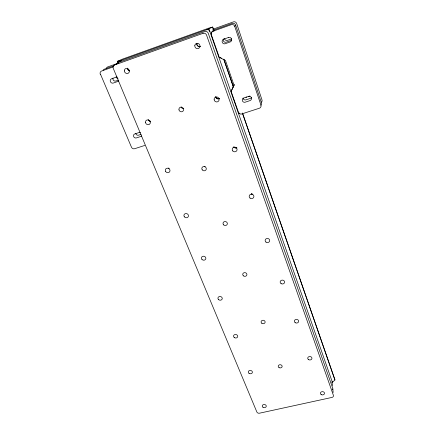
<?xml version="1.0" encoding="UTF-8"?>
<svg xmlns="http://www.w3.org/2000/svg" width="435" height="435" viewBox="0 0 435 435"><rect width="100%" height="100%" fill="white"/><g stroke="black" fill="none" stroke-linecap="round" stroke-linejoin="round"><path stroke-width="0.65" d="M234.041 85.265L225.466 60.476L219.256 57.317L211.372 34.735A2.757 2.615 74.9 0 1 212.927 31.249L231.371 24.659A2.784 2.643 82.2 0 1 234.753 26.404L260.946 105.074A2.528 2.507 18.6 0 1 259.347 108.239L241.664 113.975A2.523 2.474 32.2 0 1 238.478 112.388L231.126 91.339L234.258 84.738M231.126 91.339L233.562 86.157L233.22 86.853M233.1 86.924L234.177 84.678M234.753 26.404L235.634 25.127A2.74 2.605 82.8 0 0 232.306 23.403L213.106 30.271M332.726 383.23L208.974 28.917L208.082 29.15L212.704 27.068L214.042 30.918M331.834 382.865L334.912 379.978L334.868 379.543L242.523 113.1M144.828 145.41L134.622 148.726A2.474 2.24 38.3 0 1 131.484 147.22L100.49 74.195M117.999 62.575L117.483 61.319L122.458 59.127L209.235 27.97L212.704 27.068M208.974 28.917L118.945 61.221L120.18 60.688L117.483 61.319M118.374 63.097L107.69 66.925A2.588 2.322 53.4 0 0 106.423 68.181M212.715 29.308L233.432 21.891A2.692 2.556 83.4 0 1 236.7 23.582L261.962 99.854A2.452 2.436 24 0 1 261.555 102.138M114.351 65.603L104.324 69.192A2.637 2.36 52.9 0 0 103.138 70.236M113.209 66.892L101.54 71.063A2.675 2.387 52.4 0 0 100.311 74.32M231.599 38.889L227.429 40.363A2.316 2.213 78.1 0 1 224.498 38.497M118.407 80.132L115.884 81.019A2.284 2.061 51.8 0 1 112.931 78.153M249.913 96.01L243.763 97.984A2.229 2.197 42.6 0 0 242.393 100.773A2.229 2.197 42.6 0 0 245.204 102.187L249.989 100.61A2.229 2.208 43.1 0 0 251.381 97.815A2.229 2.208 43.1 0 0 248.564 96.401M141.06 134.366L138.607 135.176A2.159 1.963 40.7 0 1 135.725 133.295M213.46 30.657L214.27 30.45C212.285 31.026 210.796 32.581 211.372 34.735M239.924 113.676L238.603 112.676M219.256 57.317L220.795 57.855M221.41 58.067L221.719 58.176M117.7 61.172L118.478 63.053M223.829 59.171L233.399 86.777M212.601 27.177L213.938 31.026M223.72 59.247L233.285 86.831M242.404 113.133L334.912 379.978M235.634 25.127L261.408 102.714A2.496 2.479 20.4 0 1 260.826 105.221M332.378 383.915L332.53 385.6M332.835 389.004L333.15 392.468M231.616 40.199A2.36 2.257 79.4 0 1 231.061 40.493L226.2 42.2A2.354 2.251 77.2 0 1 223.4 38.927M246.727 97.059A2.159 2.131 49.7 0 1 245.933 97.163M251.631 97.603A2.197 2.175 47.2 0 1 250.609 98.31L245.889 99.865A2.197 2.17 45.6 0 1 243.029 98.087M118.043 78.643A2.246 2.028 52.4 0 1 116.118 76.799M116.553 64.233A2.757 2.49 54.6 0 1 117.999 62.635L204.809 31.527A2.827 2.67 72.7 0 1 208.267 33.294L332.77 388.373A2.137 1.696 0.2 0 1 332.574 389.662M183.766 108.625A2.354 2.224 45.4 0 1 181.134 106.874M205.162 166.643A2.235 2.093 24.8 0 1 204.532 166.371M129.358 70.889A2.615 2.376 54.5 0 1 127.564 68.126M150.385 121.327A2.474 2.284 43.2 0 1 148.471 119.924M168.976 168.334A2.365 2.175 30.9 0 1 168.557 168.084M200.345 46.387A2.664 2.518 68.6 0 1 196.761 43.304M219.506 98.522A2.501 2.425 48.8 0 1 215.64 96.809M236.89 147.721A2.398 2.3 19.7 0 1 233.758 146.97M252.159 194.064A2.322 2.164 8.8 0 1 251.251 193.825M206.505 29.808A2.773 2.621 73.5 0 1 209.893 31.543M120.033 61.471A2.708 2.447 55.2 0 1 121.267 60.389M332.161 381.615A2.104 1.68 0.1 0 1 331.97 382.887M129.396 70.758A2.469 2.246 54.5 0 1 127.716 68.621M150.396 121.196A2.338 2.153 43.2 0 1 148.591 119.87M169.025 168.225A2.235 2.055 30.9 0 1 168.823 168.117M200.285 46.257A2.518 2.376 68.6 0 1 196.897 43.342M219.24 98.522A2.365 2.289 48.8 0 1 215.771 96.793M236.64 147.699A2.267 2.175 19.7 0 1 233.867 146.899M252.164 193.945A2.197 2.044 8.8 0 1 251.512 193.803M213.302 30.406A2.719 2.577 75.6 0 1 214.134 29.906M212.498 31.298A4.372 2.474 68.2 0 1 213.493 30.765M118.782 80.725A2.322 2.093 51.8 0 1 117.836 81.454L113.29 83.052A2.316 2.088 51.4 0 1 110.408 81.633A2.316 2.088 51.4 0 1 111.501 78.817L116.058 77.207A2.322 2.093 51.8 0 1 117.298 77.169M141.647 135.938A2.191 1.996 40.3 0 1 140.853 136.449L136.421 137.906A2.186 1.99 40.2 0 1 133.654 136.568A2.186 1.99 40.2 0 1 134.758 133.958L139.195 132.49A2.191 1.996 40.3 0 1 140.391 132.463M203.042 33.316L114.601 64.973A2.811 2.534 54 0 0 113.274 68.415L256.873 412.037A2.099 1.637 6.4 0 0 259.516 413.19L331.889 397.443A2.17 1.713 0.3 0 0 333.4 395.344L206.571 35.121A2.882 2.724 71.8 0 0 203.042 33.316M228.576 37.459L223.633 39.204A2.393 2.284 76.5 0 0 222.252 42.222A2.393 2.284 76.5 0 0 225.183 43.728L230.115 41.994A2.398 2.295 78.7 0 0 231.512 38.965A2.398 2.295 78.7 0 0 228.576 37.459M178.981 109.865A2.398 2.262 44.5 0 0 182.847 111.268A2.398 2.262 44.5 0 0 181.939 107.287A2.398 2.262 44.5 0 0 178.981 109.865M202.226 169.824A2.273 2.126 24.4 0 0 206.103 169.655A2.273 2.126 24.4 0 0 203.841 166.518A2.273 2.126 24.4 0 0 202.226 169.824M223.688 224.895A2.18 1.979 13.6 0 0 227.293 224.068A2.18 1.979 13.6 0 0 224.569 221.584A2.18 1.979 13.6 0 0 223.688 224.895M243.513 275.888A2.104 1.843 8.5 0 0 246.895 274.828A2.104 1.843 8.5 0 0 244.046 272.74A2.104 1.843 8.5 0 0 243.513 275.888M261.826 323.265A2.034 1.718 5.9 0 0 265.116 322.308A2.034 1.718 5.9 0 0 262.387 320.345A2.034 1.718 5.9 0 0 261.826 323.265M279.085 367.618A1.974 1.604 4.3 0 0 282.157 366.487A1.974 1.604 4.3 0 0 279.33 364.856A1.974 1.604 4.3 0 0 279.085 367.618M124.361 70.905A2.664 2.42 53.8 0 0 128.271 73.221A2.664 2.42 53.8 0 0 127.961 68.752A2.664 2.42 53.8 0 0 124.361 70.905M145.556 122.697A2.523 2.316 42.5 0 0 149.613 124.16A2.523 2.316 42.5 0 0 148.574 120.038A2.523 2.316 42.5 0 0 145.556 122.697M165.626 171.444A2.409 2.208 30.4 0 0 169.71 171.673A2.409 2.208 30.4 0 0 167.611 168.176A2.409 2.208 30.4 0 0 165.626 171.444M184.342 216.777A2.316 2.088 21.1 0 0 188.284 216.641A2.316 2.088 21.1 0 0 185.946 213.531A2.316 2.088 21.1 0 0 184.342 216.777M201.97 259.429A2.246 1.974 15.1 0 0 205.75 258.966A2.246 1.974 15.1 0 0 203.199 256.231A2.246 1.974 15.1 0 0 201.97 259.429M218.609 299.628A2.18 1.865 11.3 0 0 222.203 298.883A2.18 1.865 11.3 0 0 219.474 296.512A2.18 1.865 11.3 0 0 218.609 299.628M234.334 337.571A2.121 1.762 8.8 0 0 237.727 336.592A2.121 1.762 8.8 0 0 234.851 334.564A2.121 1.762 8.8 0 0 234.334 337.571M249.054 373.35A2.061 1.669 7.1 0 0 252.371 372.436A2.061 1.669 7.1 0 0 249.592 370.511A2.061 1.669 7.1 0 0 249.054 373.35M263.001 407.247A2.012 1.577 5.9 0 0 266.247 406.404A2.012 1.577 5.9 0 0 263.556 404.561A2.012 1.577 5.9 0 0 263.001 407.247M194.826 45.452A2.713 2.566 67.7 0 0 198.3 48.541A2.713 2.566 67.7 0 0 199.018 43.968A2.713 2.566 67.7 0 0 194.826 45.452M214.172 99.86A2.55 2.469 47 0 0 218.294 101.371A2.55 2.469 47 0 0 217.424 97.081A2.55 2.469 47 0 0 214.172 99.86M232.79 150.934A2.441 2.338 19.3 0 0 236.934 150.325A2.441 2.338 19.3 0 0 234.215 147.144A2.441 2.338 19.3 0 0 232.79 150.934M250.071 198.088A2.365 2.197 8.9 0 0 253.882 196.783A2.365 2.197 8.9 0 0 250.69 194.331A2.365 2.197 8.9 0 0 250.071 198.088M265.981 242.088A2.295 2.066 5 0 0 269.695 240.887A2.295 2.066 5 0 0 266.622 238.565A2.295 2.066 5 0 0 265.981 242.088M281.135 283.642A2.235 1.941 3.1 0 0 284.615 282.217A2.235 1.941 3.1 0 0 281.418 280.287A2.235 1.941 3.1 0 0 281.135 283.642M295.262 322.721A2.175 1.832 2 0 0 298.666 321.405A2.175 1.832 2 0 0 295.572 319.562A2.175 1.832 2 0 0 295.262 322.721M308.611 359.653A2.115 1.729 1.4 0 0 311.944 358.424A2.115 1.729 1.4 0 0 308.948 356.673A2.115 1.729 1.4 0 0 308.611 359.653M321.242 394.605A2.066 1.631 1 0 0 324.505 393.463A2.066 1.631 1 0 0 321.601 391.788A2.066 1.631 1 0 0 321.242 394.605"/></g></svg>
